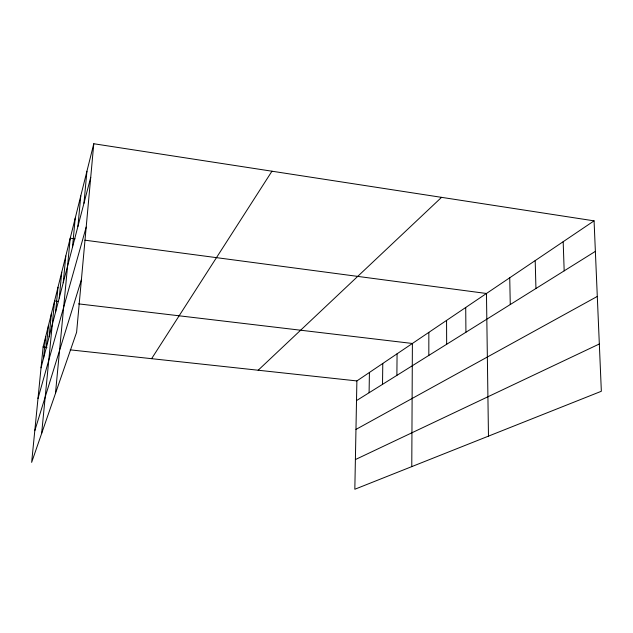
<?xml version="1.0" encoding="UTF-8"?>
<svg xmlns="http://www.w3.org/2000/svg" width="633" height="633" viewBox="0 0 633 633"><rect width="100%" height="100%" fill="white"/><g stroke="black" fill="none" stroke-linecap="round" stroke-linejoin="round"><path stroke-width="0.95" d="M428.826 355.422L428.842 332.365M411.774 466.616L412.392 343.474L78.587 303.872M396.883 375.377L397.073 353.807M382.522 384.35L382.783 363.453M369.094 392.737L369.419 372.473M594.07 220.854L356.885 380.931L354.828 489.254L601.35 391.265L594.07 220.854L93.779 143.746L43.115 346.924L31.65 462.375L76.609 332.285L93.779 143.746M77.922 226.416L80.771 195.937M83.967 203.248L86.919 171.282M72.486 247.258L75.232 218.132M59.249 298.016L61.733 272.269M63.229 282.769L65.792 256.001M55.467 393.449L70.216 238.23L75.105 238.878M49.113 336.867L51.376 313.778M41.643 433.447L54.565 301.015L58.41 301.474M55.593 312.022L57.999 287.224M43.542 358.238L45.679 336.645M46.225 347.944L48.425 325.623M41.034 367.844L90.717 177.351M37.988 398.545L86.191 227.105M34.799 430.677L81.388 279.762M151.603 358.682L271.961 171.211M258.169 370.234L441.557 197.346M356.514 400.602L595.376 251.364M355.96 429.427L597.299 296.426M355.39 459.566L599.332 343.98M43.115 346.924L46.984 347.343M70.184 349.851L356.885 380.931M84.869 240.176L486.46 293.483L488.47 436.137M563.172 241.703L564.177 270.853M535.194 260.59L535.945 288.498M509.731 277.776L510.269 304.536M465.714 307.488L465.928 332.238M446.566 320.409L446.661 344.281"/></g></svg>
